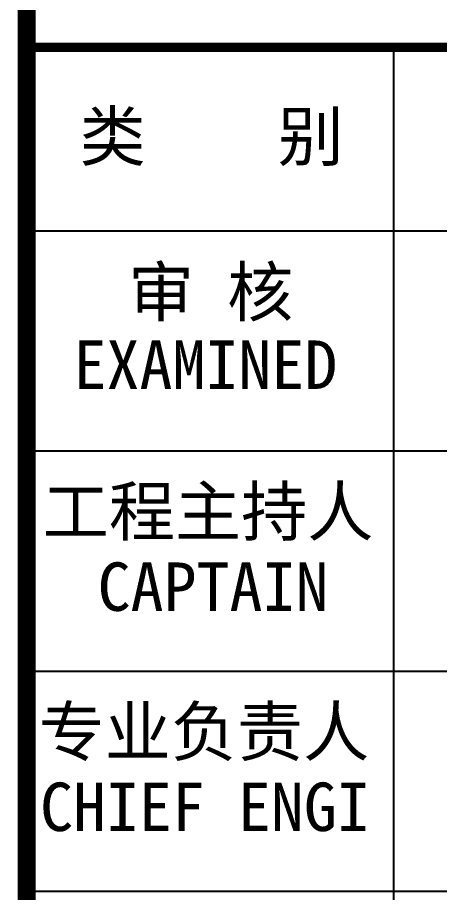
# Model space of a CAD drawing. Extents: x 69728788 to 150163257, y 20675998 to 43663798.
# Drawn here: x 75123927 to 75126216, y 20703658 to 20708408 of the extents above; entities that cross this region are included whole.
import ezdxf

# ---------------------------------------------------------------- set-up
doc = ezdxf.new("R2010")
doc.units = 0
doc.header["$LTSCALE"] = 1000
doc.header["$MEASUREMENT"] = 0
doc.layers.add('图框', color=253, linetype='CONTINUOUS')
doc.styles.add('STYLE-黑体', font='simhei.ttf')

msp = doc.modelspace()

# ---------------------------------------------------------------- linework, layer by layer
at = {"layer": '图框', "color": 0}
for p, q in [((75123976.7, 20707250.2), (75129986, 20707250.2)), ((75123976.7, 20707250.2), (75129986, 20707250.2)), ((75123976.7, 20706055), (75129986, 20706055)), ((75123976.7, 20704859.8), (75129986, 20704859.8)), ((75123976.7, 20703664.6), (75129986, 20703664.6))]:
    msp.add_line(p, q, dxfattribs=at)
at = {"layer": '图框', "color": 4, "const_width": 98.6}
msp.add_lwpolyline([(75123976.7, 20716997.7), (75123976.7, 20676997.7)], dxfattribs=at)
msp.add_lwpolyline([(75123976.7, 20716997.7), (75123976.7, 20676997.7)], dxfattribs=at)
at = {"layer": '图框', "color": 0, "const_width": 50}
msp.add_lwpolyline([(75123976.7, 20708246.2), (75129986, 20708246.2), (75129986, 20698087), (75123976.7, 20698087)], close=True, dxfattribs=at)
at = {"layer": '图框', "color": 0}
for points in [[(75125968.7, 20707250.2), (75125968.7, 20708246.2)], [(75125968.7, 20701473.4), (75125968.7, 20707250.2)]]:
    msp.add_lwpolyline(points, dxfattribs=at)

# ---------------------------------------------------------------- texts
at = {"layer": '图框', "color": 0, "style": 'STYLE-黑体'}
for s, p in [('类    别 ', (75124264, 20707631.1)), ('审 核', (75124526.8, 20706786.4)), ('EXAMINED ', (75124231.1, 20706391.5)), ('工程主持人', (75124064.1, 20705595.1)), ('CAPTAIN', (75124361.6, 20705186.7)), ('专业负责人', (75124041.8, 20704399.9)), ('CHIEF ENGI', (75124049.5, 20703991.5))]:
    msp.add_text(s, height=262.94, dxfattribs=at).set_placement(p)

doc.saveas('drawing.dxf')
